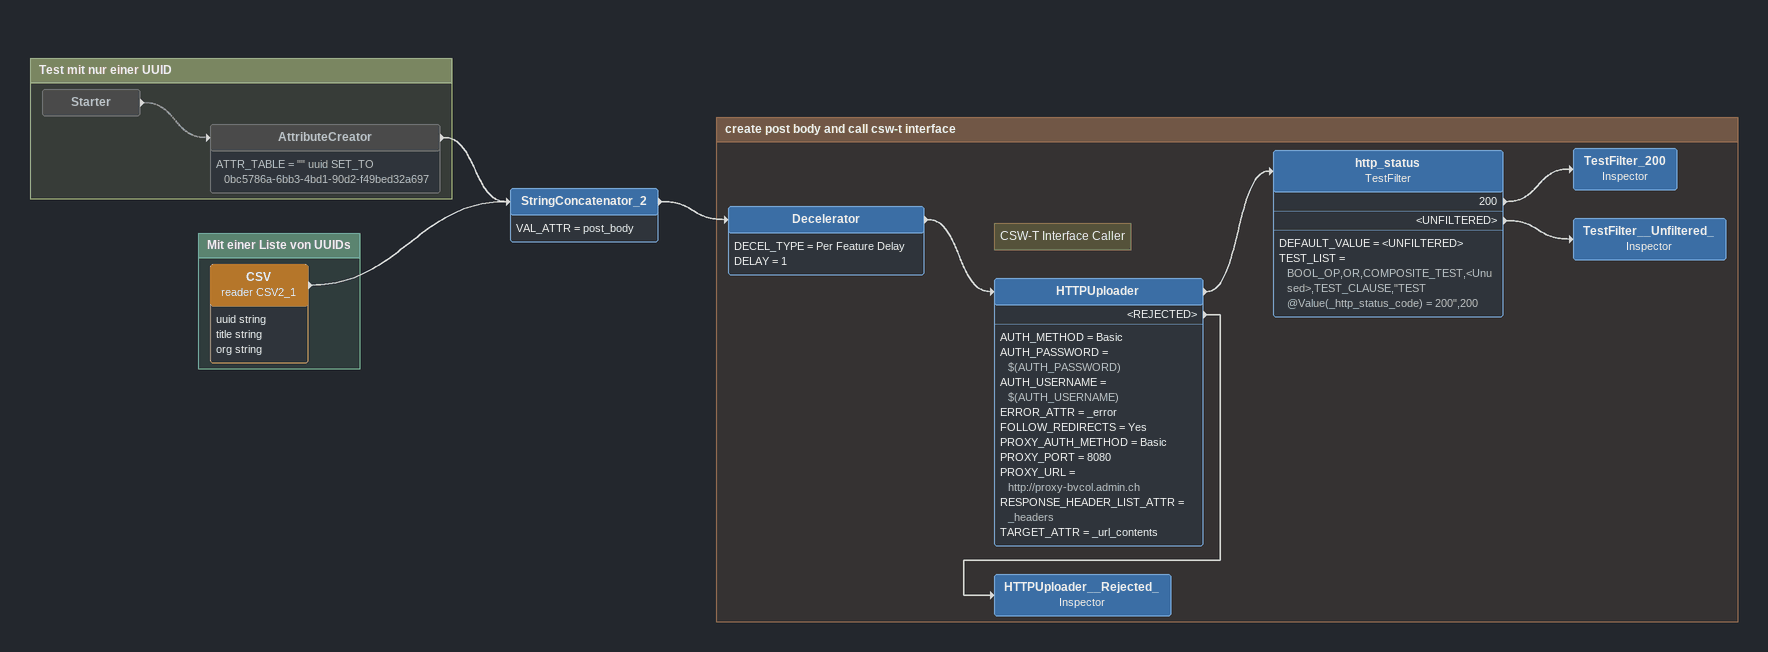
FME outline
StringConcatenator_2
    VAL_ATTR = post_body
    -> Decelerator

Bookmark: Test mit nur einer UUID
Starter [off]
    -> AttributeCreator [off]
AttributeCreator [off]
    ATTR_TABLE = "" uuid SET_TO 0bc5786a-6bb3-4bd1-90d2-f49bed32a697
    -> StringConcatenator_2

Bookmark: Mit einer Liste von UUIDs
CSV (reader CSV2_1)
    attributes: uuid string, title string, org string
    -> StringConcatenator_2

Bookmark: create post body and call csw-t interface
Decelerator
    DECEL_TYPE = Per Feature Delay
    DELAY = 1
    -> HTTPUploader
Note: CSW-T Interface Caller
HTTPUploader
    AUTH_METHOD = Basic
    AUTH_PASSWORD = $(AUTH_PASSWORD)
    AUTH_USERNAME = $(AUTH_USERNAME)
    ERROR_ATTR = _error
    FOLLOW_REDIRECTS = Yes
    PROXY_AUTH_METHOD = Basic
    PROXY_PORT = 8080
    PROXY_URL = http://proxy-bvcol.admin.ch
    RESPONSE_HEADER_LIST_ATTR = _headers
    TARGET_ATTR = _url_contents
    -> http_status
    <REJECTED> -> HTTPUploader__Rejected_
http_status: TestFilter
    DEFAULT_VALUE = <UNFILTERED>
    TEST_LIST = BOOL_OP,OR,COMPOSITE_TEST,<Unused>,TEST_CLAUSE,"TEST @Value(_http_status_code) = 200",200
    200 -> TestFilter_200
    <UNFILTERED> -> TestFilter__Unfiltered_
TestFilter_200: Inspector
TestFilter__Unfiltered_: Inspector
HTTPUploader__Rejected_: Inspector
